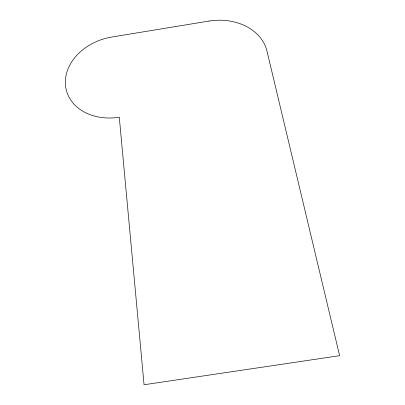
<?xml version="1.0" encoding="UTF-8"?>
<svg xmlns="http://www.w3.org/2000/svg" width="405" height="405" viewBox="0 0 405 405"><rect width="100%" height="100%" fill="white"/><g stroke="black" fill="none" stroke-linecap="round" stroke-linejoin="round"><path stroke-width="0.61" d="M209.02 21.07L111.871 37.012A51.06 40.024 -15.6 0 0 65.483 85.242A51.06 40.024 -15.6 0 0 119.293 117.212L144.058 384.75L339.618 355.686L266.961 51.02A51.344 40.333 -6.8 0 0 209.02 21.07"/></g></svg>
